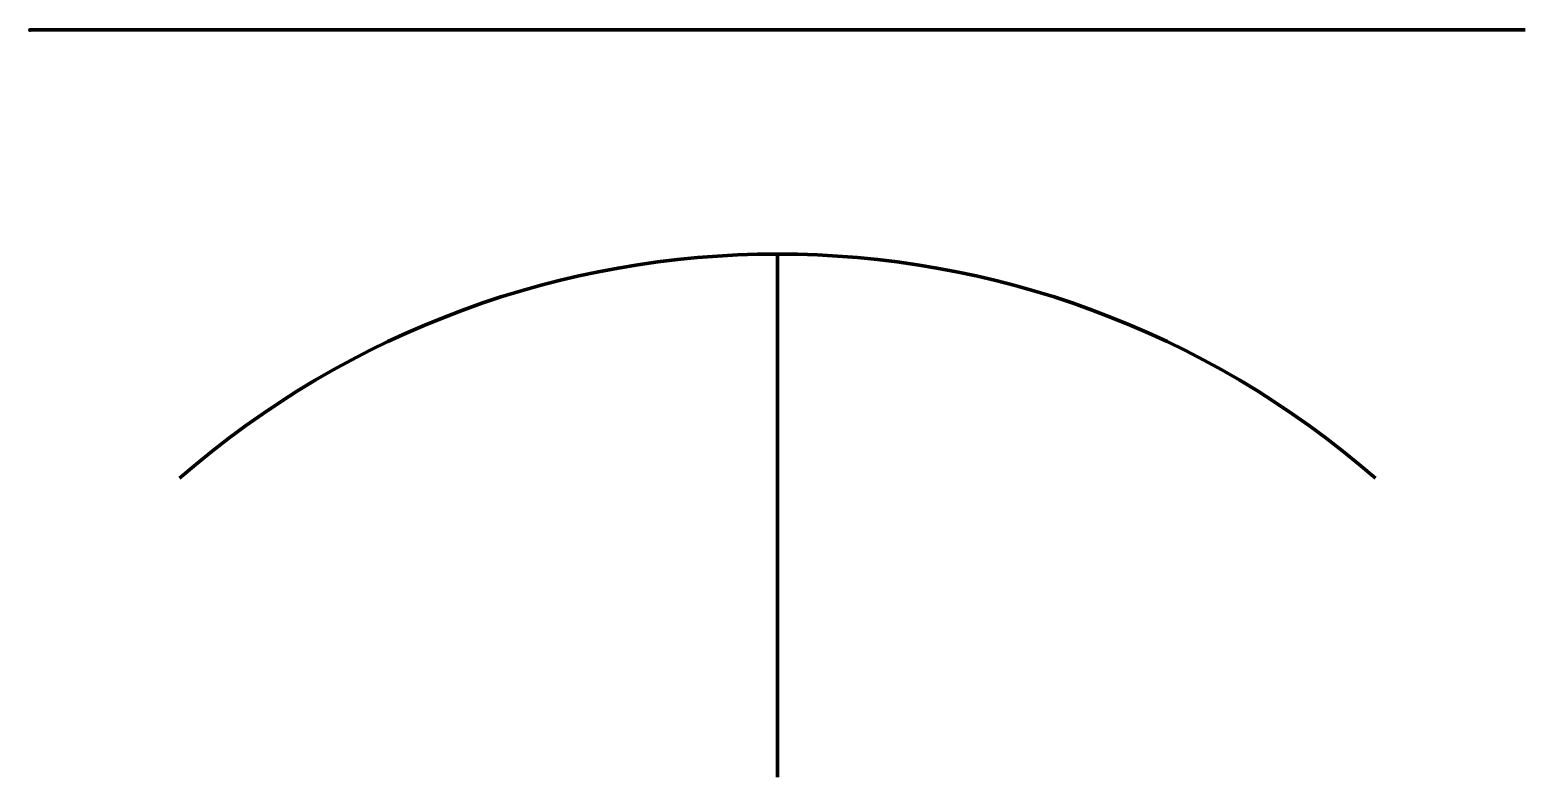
# Model space of a CAD drawing. Header units: millimetres. Extents: x -5 to 5, y 0 to 5.
import ezdxf

# ---------------------------------------------------------------- set-up
doc = ezdxf.new("R2010")
doc.units = ezdxf.units.MM
doc.layers.get('0').update_dxf_attribs({"linetype": 'CONTINUOUS', "lineweight": 0})

msp = doc.modelspace()

# ---------------------------------------------------------------- linework, layer by layer
at = {"color": 7, "linetype": 'CONTINUOUS', "lineweight": 70}
for p, q in [((5, 5), (-5, 5)), ((0, 0), (0, 3.5))]:
    msp.add_line(p, q, dxfattribs=at)
msp.add_arc((0, -2.58), 6.08, 48.8673, 131.1327, dxfattribs=at)
msp.add_point((-5, 5), dxfattribs=at)

doc.saveas('drawing.dxf')
